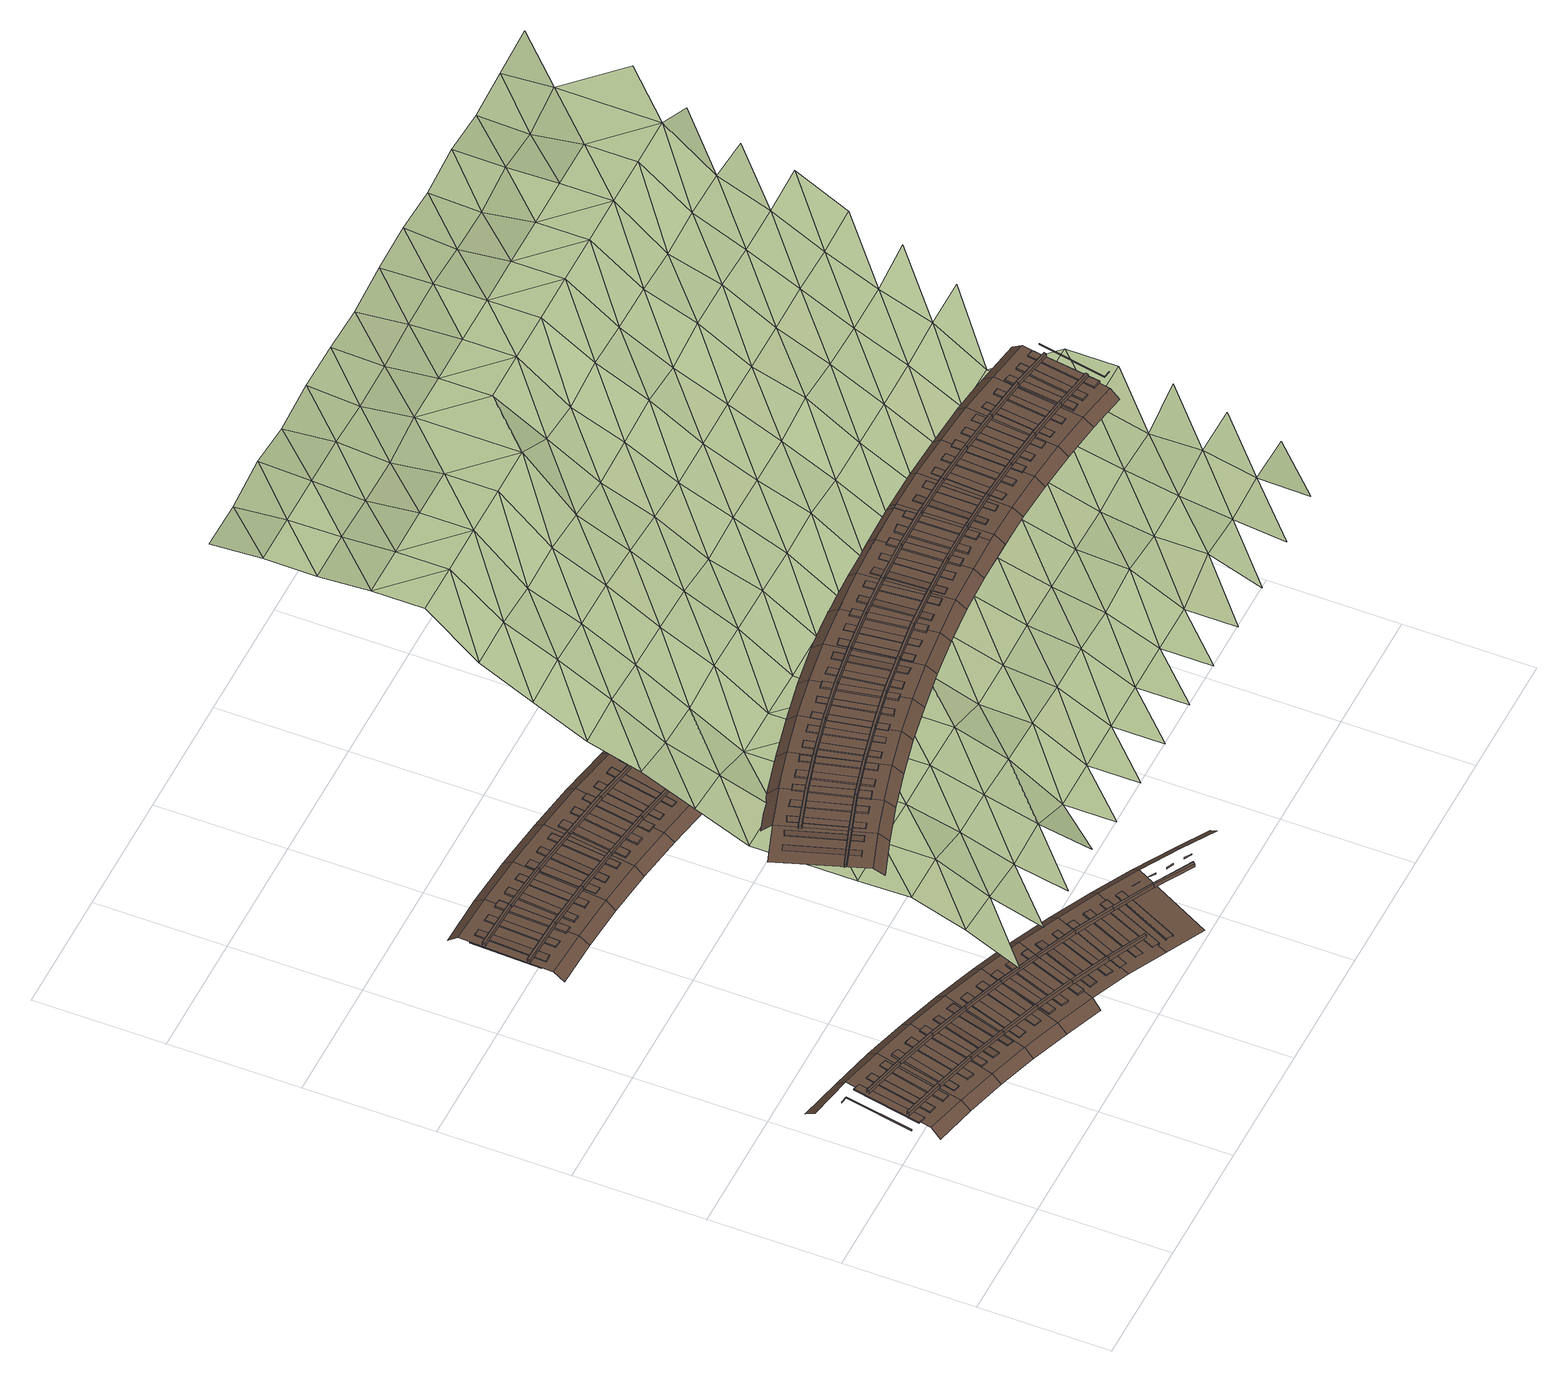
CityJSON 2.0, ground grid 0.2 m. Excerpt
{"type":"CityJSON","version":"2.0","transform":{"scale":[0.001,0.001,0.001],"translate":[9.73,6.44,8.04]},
"CityObjects":{
"terrain1":{"type":"TINRelief","geometry":[{"type":"CompositeSurface","lod":"3","boundaries":[[[0,1,2]],[[3,4,1]],[[3,1,0]],[[5,6,4]],[[3,5,4]],[[7,8,6]],[[9,0,10]],[[7,6,5]],[[8,11,12]],[[13,3,0]],[[11,8,7]],[[14,15,12]],[[13,0,9]],[[16,5,3]],[[11,14,12]],[[17,18,15]],[[16,3,13]],[[19,7,5]],[[20,9,21]],[[17,15,14]],[[22,23,18]],[[16,19,5]],[[24,11,7]],[[25,13,9]],[[22,18,17]],[[26,27,23]],[[24,7,19]],[[28,14,11]],[[20,25,9]],[[29,16,13]],[[22,26,23]],[[30,31,27]],[[28,11,24]],[[32,17,14]],[[29,13,25]],[[19,16,33]],[[30,27,26]],[[34,20,35]],[[36,37,31]],[[28,32,14]],[[38,22,17]],[[33,16,29]],[[39,24,19]],[[40,37,36]],[[30,36,31]],[[41,25,20]],[[38,17,32]],[[42,26,22]],[[39,28,24]],[[33,39,19]],[[34,41,20]],[[43,29,25]],[[44,45,40]],[[42,22,38]],[[40,36,46]],[[47,30,26]],[[48,32,28]],[[41,43,25]],[[28,39,49]],[[44,40,46]],[[50,33,29]],[[51,52,45]],[[42,47,26]],[[53,36,30]],[[54,34,55]],[[48,28,49]],[[56,38,32]],[[50,29,43]],[[44,51,45]],[[57,39,33]],[[46,36,53]],[[58,59,52]],[[53,30,47]],[[60,41,34]],[[48,56,32]],[[57,49,39]],[[61,42,38]],[[57,33,50]],[[58,52,51]],[[54,60,34]],[[62,44,46]],[[63,43,41]],[[46,53,64]],[[61,38,56]],[[65,47,42]],[[66,48,49]],[[49,57,67]],[[62,46,64]],[[63,41,60]],[[68,51,44]],[[69,50,43]],[[61,65,42]],[[70,54,71]],[[72,53,47]],[[66,49,67]],[[73,56,48]],[[50,69,57]],[[63,69,43]],[[68,44,62]],[[74,58,51]],[[72,47,65]],[[75,60,54]],[[64,53,76]],[[73,48,66]],[[77,61,56]],[[68,74,51]],[[67,57,78]],[[70,75,54]],[[76,53,72]],[[79,63,60]],[[80,62,64]],[[73,77,56]],[[78,57,69]],[[81,65,61]],[[82,66,67]],[[79,60,75]],[[76,80,64]],[[83,69,63]],[[84,68,62]],[[81,61,77]],[[78,69,85]],[[86,72,65]],[[87,70,88]],[[78,82,67]],[[89,73,66]],[[83,63,79]],[[84,62,80]],[[90,85,69]],[[76,72,86]],[[91,74,68]],[[86,65,81]],[[92,75,70]],[[89,66,82]],[[93,77,73]],[[83,90,69]],[[91,68,84]],[[94,78,85]],[[92,70,87]],[[95,80,76]],[[96,79,75]],[[93,73,89]],[[97,81,77]],[[94,85,90]],[[76,86,95]],[[98,82,78]],[[92,96,75]],[[99,84,80]],[[100,83,79]],[[93,97,77]],[[101,87,102]],[[86,81,103]],[[98,78,94]],[[104,89,82]],[[95,99,80]],[[100,79,96]],[[105,91,84]],[[106,90,83]],[[103,81,97]],[[107,92,87]],[[98,104,82]],[[108,93,89]],[[95,86,109]],[[105,84,99]],[[106,83,100]],[[110,94,90]],[[107,87,101]],[[103,109,86]],[[111,96,92]],[[108,89,104]],[[112,97,93]],[[106,110,90]],[[113,98,94]],[[111,92,107]],[[114,100,96]],[[115,99,95]],[[112,93,108]],[[95,109,116]],[[117,103,97]],[[118,101,119]],[[113,94,110]],[[120,104,98]],[[111,114,96]],[[115,95,116]],[[121,106,100]],[[122,105,99]],[[112,117,97]],[[123,109,103]],[[124,107,101]],[[120,98,113]],[[125,108,104]],[[121,100,114]],[[115,122,99]],[[110,106,126]],[[116,109,123]],[[123,103,117]],[[124,101,118]],[[127,111,107]],[[120,125,104]],[[128,112,108]],[[126,106,121]],[[129,113,110]],[[127,107,124]],[[130,115,116]],[[111,131,114]],[[116,123,132]],[[128,108,125]],[[133,118,134]],[[135,117,112]],[[126,129,110]],[[136,120,113]],[[130,116,132]],[[131,111,127]],[[137,122,115]],[[138,121,114]],[[135,112,128]],[[139,124,118]],[[140,123,117]],[[136,113,129]],[[141,125,120]],[[121,138,126]],[[137,115,130]],[[138,114,131]],[[133,139,118]],[[135,140,117]],[[142,127,124]],[[132,123,143]],[[141,120,136]],[[144,128,125]],[[145,129,126]],[[142,124,139]],[[126,138,146]],[[143,123,140]],[[147,131,127]],[[148,130,132]],[[141,144,125]],[[149,135,128]],[[150,133,151]],[[145,126,146]],[[152,136,129]],[[147,127,142]],[[143,148,132]],[[153,138,131]],[[154,137,130]],[[144,149,128]],[[155,140,135]],[[156,139,133]],[[152,129,145]],[[157,141,136]],[[153,131,147]],[[154,130,148]],[[143,140,155]],[[146,138,158]],[[155,135,149]],[[156,133,150]],[[159,142,139]],[[157,136,152]],[[160,144,141]],[[158,138,153]],[[161,145,146]],[[156,159,139]],[[162,148,143]],[[163,147,142]],[[143,155,164]],[[160,141,157]],[[165,150,166]],[[167,149,144]],[[158,161,146]],[[168,152,145]],[[162,143,164]],[[163,142,159]],[[169,154,148]],[[170,153,147]],[[167,144,160]],[[171,156,150]],[[172,155,149]],[[168,145,161]],[[173,157,152]],[[169,148,162]],[[170,147,163]],[[174,158,153]],[[164,155,172]],[[171,150,165]],[[167,172,149]],[[175,159,156]],[[173,152,168]],[[176,160,157]],[[174,153,170]],[[177,161,158]],[[175,156,171]],[[178,163,159]],[[179,162,164]],[[176,157,173]],[[164,172,180]],[[181,167,160]],[[182,165,183]],[[177,158,174]],[[184,168,161]],[[175,178,159]],[[179,164,180]],[[185,170,163]],[[186,169,162]],[[181,160,176]],[[187,172,167]],[[188,171,165]],[[177,184,161]],[[185,174,170]],[[189,173,168]],[[185,163,178]],[[186,162,179]],[[180,172,187]],[[187,167,181]],[[190,175,171]],[[189,168,184]],[[191,176,173]],[[192,177,174]],[[174,185,193]],[[194,179,180]],[[195,178,175]],[[180,187,196]],[[191,173,189]],[[197,181,176]],[[192,174,193]],[[198,184,177]],[[194,180,196]],[[199,186,179]],[[200,185,178]],[[197,176,191]],[[201,187,181]],[[198,177,192]],[[202,189,184]],[[185,200,193]],[[195,200,178]],[[199,179,194]],[[201,181,197]],[[196,187,203]],[[198,202,184]],[[204,191,189]],[[205,192,193]],[[203,187,201]],[[206,194,196]],[[204,189,202]],[[207,197,191]],[[208,198,192]],[[203,206,196]],[[209,199,194]],[[207,191,204]],[[210,201,197]],[[211,202,198]],[[209,194,206]],[[203,201,210]],[[210,197,207]],[[212,204,202]],[[213,206,203]],[[211,212,202]],[[214,207,204]],[[203,210,213]],[[215,209,206]],[[216,210,207]],[[213,215,206]],[[213,210,217]],[[218,215,213]]]}]},
"railway1":{"type":"Railway","attributes":{"function":"1855"},"geometry":[{"type":"MultiSurface","lod":"3","boundaries":[[[219,220,221,222]],[[223,224,225,226]],[[227,228,229,230]],[[231,219,222,232]],[[233,234,235,236]],[[224,237,238,225]],[[221,239,232,222]],[[220,240,239,221]],[[241,242,243,244]],[[245,246,247,248]],[[249,245,248,250]],[[251,249,250,252]],[[253,233,236,254]],[[255,256,257,258]],[[235,259,254,236]],[[240,231,232,239]],[[234,260,259,235]],[[243,227,230,261]],[[262,263,264,265]],[[266,255,258,267]],[[268,269,270,271]],[[272,268,271,273]],[[230,229,274,275]],[[276,272,273,277]],[[257,278,267,258]],[[260,253,254,259]],[[256,279,278,257]],[[280,262,265,281]],[[282,283,284,285]],[[244,243,261,286]],[[248,247,287,288]],[[250,248,288,289]],[[252,250,289,290]],[[264,291,281,265]],[[263,292,291,264]],[[279,266,267,278]],[[261,230,275,293]],[[294,282,285,295]],[[296,297,298,299]],[[284,300,295,285]],[[292,280,281,291]],[[283,301,300,284]],[[275,274,302,303]],[[271,270,304,305]],[[273,271,305,306]],[[277,273,306,307]],[[308,309,310,311]],[[312,296,299,313]],[[298,314,313,299]],[[301,294,295,300]],[[288,287,315,316]],[[289,288,316,317]],[[297,318,314,298]],[[290,289,317,319]],[[286,261,293,320]],[[321,322,323,324]],[[325,308,311,326]],[[310,327,326,311]],[[293,275,303,328]],[[309,329,327,310]],[[318,312,313,314]],[[303,302,330,331]],[[332,333,334,335]],[[336,321,324,337]],[[305,304,338,339]],[[306,305,339,340]],[[307,306,340,341]],[[323,342,337,324]],[[322,343,342,323]],[[329,325,326,327]],[[316,315,344,345]],[[346,347,348,349]],[[317,316,345,350]],[[319,317,350,351]],[[352,332,335,353]],[[334,354,353,335]],[[320,293,328,355]],[[333,356,354,334]],[[343,336,337,342]],[[328,303,331,357]],[[358,359,360,361]],[[362,346,349,363]],[[331,330,364,365]],[[348,366,363,349]],[[347,367,366,348]],[[339,338,368,369]],[[356,352,353,354]],[[340,339,369,370]],[[341,340,370,371]],[[372,373,374,375]],[[376,358,361,377]],[[345,344,378,379]],[[350,345,379,380]],[[351,350,380,381]],[[360,382,377,361]],[[359,383,382,360]],[[367,362,363,366]],[[384,385,386,387]],[[355,328,357,388]],[[389,372,375,390]],[[374,391,390,375]],[[357,331,365,392]],[[373,393,391,374]],[[394,395,396,397]],[[383,376,377,382]],[[369,368,398,399]],[[400,384,387,401]],[[370,369,399,402]],[[371,370,402,403]],[[386,404,401,387]],[[385,405,404,386]],[[379,378,406,407]],[[380,379,407,408]],[[409,410,411,412]],[[381,380,408,413]],[[393,389,390,391]],[[414,394,397,415]],[[396,416,415,397]],[[395,417,416,396]],[[388,357,392,418]],[[392,365,419,420]],[[405,400,401,404]],[[421,409,412,422]],[[411,423,422,412]],[[410,424,423,411]],[[399,398,425,426]],[[402,399,426,427]],[[403,402,427,428]],[[417,414,415,416]],[[407,406,429,430]],[[431,432,433,434]],[[408,407,430,435]],[[413,408,435,436]],[[437,438,434,433]],[[439,440,438,437]],[[424,421,422,423]],[[441,442,443,444]],[[418,392,420,445]],[[420,419,446,447]],[[448,449,444,443]],[[450,451,449,448]],[[440,431,434,438]],[[426,425,452,453]],[[454,455,456,457]],[[427,426,453,458]],[[428,427,458,459]],[[460,461,457,456]],[[462,463,461,460]],[[451,441,444,449]],[[464,465,466,467]],[[468,469,467,466]],[[470,471,469,468]],[[447,446,472,473]],[[445,420,447,474]],[[463,454,457,461]],[[453,452,475,476]],[[458,453,476,477]],[[459,458,477,478]],[[471,464,467,469]],[[479,480,481,482]],[[474,447,473,483]],[[476,475,484,485]],[[486,487,488,489]],[[477,476,485,490]],[[478,477,490,491]],[[492,493,494,495]],[[483,473,496,497]],[[498,499,500,501]],[[497,496,502,503]]]}]},
"railway2":{"type":"Railway","attributes":{"function":"1855"},"geometry":[{"type":"MultiSurface","lod":"3","boundaries":[[[504,505,506,507]],[[508,509,504,507]],[[509,510,505,504]],[[511,512,513,514]],[[512,515,516,513]],[[517,511,514,518]],[[515,517,518,516]],[[519,520,521,522]],[[520,523,524,521]],[[525,526,527,528]],[[529,525,528,530]],[[531,530,528,527]],[[526,532,531,527]],[[532,529,530,531]],[[533,534,535,536]],[[537,533,536,538]],[[539,538,536,535]],[[534,540,539,535]],[[540,537,538,539]],[[514,513,541,542]],[[543,544,545,546]],[[544,547,548,545]],[[549,543,546,550]],[[518,514,542,551]],[[513,516,552,541]],[[547,549,550,548]],[[516,518,551,552]],[[553,522,554,555]],[[522,521,556,554]],[[521,524,557,556]],[[558,559,560,561]],[[562,558,561,563]],[[564,563,561,560]],[[559,565,564,560]],[[565,562,563,564]],[[566,567,568,569]],[[570,566,569,571]],[[572,571,569,568]],[[567,573,572,568]],[[573,570,571,572]],[[574,575,576,577]],[[575,578,579,576]],[[542,541,580,581]],[[541,552,582,580]],[[551,542,581,583]],[[579,584,577,576]],[[552,551,583,582]],[[556,557,585,586]],[[550,546,587,588]],[[546,545,589,587]],[[590,574,577,584]],[[548,550,588,591]],[[545,548,591,589]],[[554,556,586,592]],[[578,590,584,579]],[[555,554,592,593]],[[594,595,596,597]],[[595,598,599,596]],[[599,600,597,596]],[[601,594,597,600]],[[598,601,600,599]],[[602,603,604,605]],[[603,606,607,604]],[[607,608,605,604]],[[609,602,605,608]],[[606,609,608,607]],[[586,585,610,611]],[[582,583,612,613]],[[580,582,613,614]],[[583,581,615,612]],[[581,580,614,615]],[[588,587,616,617]],[[591,588,617,618]],[[587,589,619,616]],[[589,591,618,619]],[[592,586,611,620]],[[593,592,620,621]],[[622,623,624,625]],[[623,626,627,624]],[[627,628,625,624]],[[629,622,625,628]],[[626,629,628,627]],[[630,631,632,633]],[[631,634,635,632]],[[635,636,633,632]],[[637,630,633,636]],[[634,637,636,635]],[[611,610,638,639]],[[615,614,640,641]],[[614,613,642,640]],[[612,615,641,643]],[[644,645,646,647]],[[613,612,643,642]],[[645,648,649,646]],[[649,650,647,646]],[[620,611,639,651]],[[617,616,652,653]],[[618,617,653,654]],[[616,619,655,652]],[[619,618,654,655]],[[656,644,647,650]],[[648,656,650,649]],[[621,620,651,657]],[[658,659,660,661]],[[659,662,663,660]],[[663,664,661,660]],[[665,658,661,664]],[[662,665,664,663]],[[666,667,668,669]],[[670,666,669,671]],[[668,672,671,669]],[[639,638,673,674]],[[641,640,675,676]],[[640,642,677,675]],[[643,641,676,678]],[[667,679,672,668]],[[642,643,678,677]],[[679,670,671,672]],[[651,639,674,680]],[[652,655,681,682]],[[655,654,683,681]],[[653,652,682,684]],[[654,653,684,683]],[[685,686,687,688]],[[689,685,688,690]],[[657,651,680,691]],[[687,692,690,688]],[[686,693,692,687]],[[693,689,690,692]],[[694,695,696,697]],[[698,694,697,699]],[[696,700,699,697]],[[695,701,700,696]],[[701,698,699,700]],[[674,673,702,703]],[[675,677,704,705]],[[677,678,706,704]],[[676,675,705,707]],[[678,676,707,706]],[[708,709,710,711]],[[712,708,711,713]],[[680,674,703,714]],[[684,682,715,716]],[[682,681,717,715]],[[683,684,716,718]],[[681,683,718,717]],[[710,719,713,711]],[[709,720,719,710]],[[720,712,713,719]],[[691,680,714,721]],[[722,723,724,725]],[[726,722,725,727]],[[724,728,727,725]],[[723,729,728,724]],[[729,726,727,728]],[[730,731,732,733]],[[703,702,734,735]],[[736,730,733,737]],[[707,705,738,739]],[[705,704,740,738]],[[706,707,739,741]],[[704,706,741,740]],[[732,742,737,733]],[[731,743,742,732]],[[714,703,735,744]],[[743,736,737,742]],[[716,715,745,746]],[[718,716,746,747]],[[715,717,748,745]],[[717,718,747,748]],[[749,750,751,752]],[[753,749,752,754]],[[721,714,744,755]],[[751,756,754,752]],[[750,757,756,751]],[[757,753,754,756]],[[758,759,760,761]],[[762,758,761,763]],[[760,764,763,761]],[[735,734,765,766]],[[759,767,764,760]],[[739,738,768,769]],[[738,740,770,768]],[[741,739,769,771]],[[740,741,771,770]],[[767,762,763,764]],[[772,773,774,775]],[[744,735,766,776]],[[777,772,775,778]],[[746,745,779,780]],[[747,746,780,781]],[[745,748,782,779]],[[748,747,781,782]],[[774,783,778,775]],[[773,784,783,774]],[[755,744,776,785]],[[784,777,778,783]],[[786,787,788,789]],[[790,786,789,791]],[[788,792,791,789]],[[787,793,792,788]],[[766,765,794,795]],[[796,797,798,799]],[[793,790,791,792]],[[769,768,800,801]],[[768,770,802,800]],[[771,769,801,803]],[[804,796,799,805]],[[770,771,803,802]],[[798,806,805,799]],[[797,807,806,798]],[[776,766,795,808]],[[780,779,809,810]],[[779,782,811,809]],[[781,780,810,812]],[[782,781,812,811]],[[813,814,815,816]],[[807,804,805,806]],[[817,813,816,818]],[[801,800,819,820]],[[785,776,808,821]],[[803,801,820,822]],[[802,803,822,823]],[[815,824,818,816]],[[825,826,827,828]],[[814,829,824,815]],[[826,825,830,831]],[[795,794,821,808]],[[832,833,834,835]],[[829,817,818,824]],[[810,809,836,837]],[[812,810,837,838]],[[811,812,838,839]],[[840,841,842,843]],[[844,840,843,845]],[[846,844,845,847]],[[848,832,835,849]],[[834,850,849,835]],[[833,851,850,834]],[[827,826,831,852]],[[853,854,855,856]],[[857,858,859,860]],[[861,857,860,862]],[[863,861,862,864]],[[851,848,849,850]],[[865,853,856,866]],[[855,867,866,856]],[[828,827,852,868]],[[854,869,867,855]],[[870,871,872,873]],[[869,865,866,867]],[[831,830,874,875]],[[876,870,873,877]],[[872,878,877,873]],[[871,879,878,872]],[[843,842,880,881]],[[882,883,884,885]],[[845,843,881,886]],[[847,845,886,887]],[[879,876,877,878]],[[852,831,875,888]],[[889,882,885,890]],[[884,891,890,885]],[[860,859,892,893]],[[862,860,893,894]],[[864,862,894,895]],[[883,896,891,884]],[[897,898,899,900]],[[896,889,890,891]],[[868,852,888,901]],[[902,897,900,903]],[[875,874,904,905]],[[899,906,903,900]],[[907,908,909,910]],[[898,911,906,899]],[[881,880,912,913]],[[886,881,913,914]],[[887,886,914,915]],[[911,902,903,906]],[[916,907,910,917]],[[909,918,917,910]],[[888,875,905,919]],[[908,920,918,909]],[[921,922,923,924]],[[893,892,925,926]],[[894,893,926,927]],[[895,894,927,928]],[[920,916,917,918]],[[929,921,924,930]],[[923,931,930,924]],[[932,933,934,935]],[[922,936,931,923]],[[901,888,919,937]],[[905,904,938,939]],[[940,932,935,941]],[[936,929,930,931]],[[934,942,941,935]],[[913,912,943,944]],[[914,913,944,945]],[[915,914,945,946]],[[933,947,942,934]],[[948,949,950,951]],[[919,905,939,952]],[[947,940,941,942]],[[953,948,951,954]],[[950,955,954,951]],[[926,925,956,957]],[[927,926,957,958]],[[928,927,958,959]],[[949,960,955,950]],[[961,962,963,964]],[[939,938,965,966]],[[937,919,952,967]],[[960,953,954,955]],[[968,961,964,969]],[[970,971,972,973]],[[963,974,969,964]],[[962,975,974,963]],[[944,943,976,977]],[[945,944,977,978]],[[946,945,978,979]],[[980,970,973,981]],[[975,968,969,974]],[[972,982,981,973]],[[952,939,966,983]],[[984,985,986,987]],[[971,988,982,972]],[[957,956,989,990]],[[958,957,990,991]],[[959,958,991,992]],[[993,984,987,994]],[[988,980,981,982]],[[995,996,997,998]],[[986,999,994,987]],[[985,1000,999,986]],[[967,952,983,1001]],[[1002,995,998,1003]],[[1000,993,994,999]]]}]},
"railway3":{"type":"Railway","attributes":{"function":"1855"},"geometry":[{"type":"MultiSurface","lod":"3","boundaries":[[[1004,1005,1006,1007]],[[1008,1009,1010,1011]],[[1012,1013,1014,1015]],[[1016,1008,1011,1017]],[[1010,1018,1017,1011]],[[1009,1019,1018,1010]],[[1020,1021,1022,1023]],[[1024,1020,1023,1025]],[[1026,1024,1025,1027]],[[1028,1029,1030,1031]],[[1019,1016,1017,1018]],[[1032,1012,1015,1033]],[[1034,1028,1031,1035]],[[1030,1036,1035,1031]],[[1037,1038,1039,1040]],[[1041,1037,1040,1042]],[[1043,1041,1042,1044]],[[1029,1045,1036,1030]],[[1046,1047,1048,1049]],[[1050,1032,1033,1051]],[[1045,1034,1035,1036]],[[1052,1046,1049,1053]],[[1048,1054,1053,1049]],[[1055,1056,1057,1058]],[[1047,1059,1054,1048]],[[1015,1014,1060,1061]],[[1059,1052,1053,1054]],[[1062,1055,1058,1063]],[[1023,1022,1064,1065]],[[1025,1023,1065,1066]],[[1027,1025,1066,1067]],[[1057,1068,1063,1058]],[[1056,1069,1068,1057]],[[1070,1071,1072,1073]],[[1033,1015,1061,1074]],[[1069,1062,1063,1068]],[[1075,1070,1073,1076]],[[1040,1039,1077,1078]],[[1042,1040,1078,1079]],[[1044,1042,1079,1080]],[[1072,1081,1076,1073]],[[1071,1082,1081,1072]],[[1083,1084,1085,1086]],[[1051,1033,1074,1087]],[[1082,1075,1076,1081]],[[1088,1083,1086,1089]],[[1061,1060,1090,1091]],[[1085,1092,1089,1086]],[[1093,1094,1095,1096]],[[1084,1097,1092,1085]],[[1065,1064,1098,1099]],[[1066,1065,1099,1100]],[[1067,1066,1100,1101]],[[1102,1093,1096,1103]],[[1097,1088,1089,1092]],[[1095,1104,1103,1096]],[[1074,1061,1091,1105]],[[1106,1107,1108,1109]],[[1094,1110,1104,1095]],[[1078,1077,1111,1112]],[[1079,1078,1112,1113]],[[1080,1079,1113,1114]],[[1110,1102,1103,1104]],[[1115,1106,1109,1116]],[[1108,1117,1116,1109]],[[1118,1119,1120,1121]],[[1107,1122,1117,1108]],[[1087,1074,1105,1123]],[[1091,1090,1124,1125]],[[1126,1118,1121,1127]],[[1122,1115,1116,1117]],[[1120,1128,1127,1121]],[[1129,1130,1131,1132]],[[1119,1133,1128,1120]],[[1099,1098,1134,1135]],[[1100,1099,1135,1136]],[[1101,1100,1136,1137]],[[1138,1129,1132,1139]],[[1105,1091,1125,1140]],[[1133,1126,1127,1128]],[[1131,1141,1139,1132]],[[1142,1143,1144,1145]],[[1130,1146,1141,1131]],[[1112,1111,1147,1148]],[[1113,1112,1148,1149]],[[1114,1113,1149,1150]],[[1151,1142,1145,1152]],[[1146,1138,1139,1141]],[[1153,1154,1155,1156]],[[1144,1157,1152,1145]],[[1125,1124,1158,1159]],[[1123,1105,1140,1160]],[[1143,1161,1157,1144]],[[1162,1153,1156,1163]],[[1135,1134,1164,1165]],[[1155,1166,1163,1156]],[[1161,1151,1152,1157]],[[1136,1135,1165,1167]],[[1168,1169,1170,1171]],[[1137,1136,1167,1172]],[[1154,1173,1166,1155]],[[1140,1125,1159,1174]],[[1175,1168,1171,1176]],[[1173,1162,1163,1166]],[[1170,1177,1176,1171]],[[1178,1179,1180,1181]],[[1148,1147,1182,1183]],[[1169,1184,1177,1170]],[[1149,1148,1183,1185]],[[1150,1149,1185,1186]],[[1159,1158,1187,1188]],[[1189,1178,1181,1190]],[[1191,1192,1193,1194]],[[1184,1175,1176,1177]],[[1180,1195,1190,1181]],[[1160,1140,1174,1196]],[[1179,1197,1195,1180]],[[1165,1164,1198,1199]],[[1167,1165,1199,1200]],[[1172,1167,1200,1201]],[[1202,1191,1194,1203]],[[1204,1205,1206,1207]],[[1193,1208,1203,1194]],[[1197,1189,1190,1195]],[[1192,1209,1208,1193]],[[1174,1159,1188,1210]],[[1211,1212,1213,1214]],[[1215,1204,1207,1216]],[[1183,1182,1217,1218]],[[1185,1183,1218,1219]],[[1206,1220,1216,1207]],[[1186,1185,1219,1221]],[[1209,1202,1203,1208]],[[1205,1222,1220,1206]],[[1188,1187,1223,1224]],[[1225,1211,1214,1226]],[[1227,1228,1229,1230]],[[1213,1231,1226,1214]],[[1196,1174,1210,1232]],[[1222,1215,1216,1220]],[[1212,1233,1231,1213]],[[1199,1198,1234,1235]],[[1200,1199,1235,1236]],[[1201,1200,1236,1237]],[[1238,1227,1230,1239]],[[1240,1241,1242,1243]],[[1229,1244,1239,1230]],[[1210,1188,1224,1245]],[[1233,1225,1226,1231]],[[1228,1246,1244,1229]],[[1247,1248,1249,1250]],[[1218,1217,1251,1252]],[[1219,1218,1252,1253]],[[1254,1240,1243,1255]],[[1221,1219,1253,1256]],[[1224,1223,1257,1258]],[[1242,1259,1255,1243]],[[1246,1238,1239,1244]],[[1241,1260,1259,1242]],[[1261,1262,1263,1264]],[[1265,1247,1250,1266]],[[1232,1210,1245,1267]],[[1235,1234,1268,1269]],[[1249,1270,1266,1250]],[[1236,1235,1269,1271]],[[1237,1236,1271,1272]],[[1248,1273,1270,1249]],[[1260,1254,1255,1259]],[[1274,1275,1276,1277]],[[1278,1261,1264,1279]],[[1245,1224,1258,1280]],[[1263,1281,1279,1264]],[[1262,1282,1281,1263]],[[1273,1265,1266,1270]],[[1258,1257,1283,1284]],[[1252,1251,1285,1286]],[[1287,1288,1289,1290]],[[1253,1252,1286,1291]],[[1256,1253,1291,1292]],[[1293,1274,1277,1294]],[[1276,1295,1294,1277]],[[1275,1296,1295,1276]],[[1282,1278,1279,1281]],[[1269,1268,1297,1298]],[[1299,1300,1301,1302]],[[1271,1269,1298,1303]],[[1272,1271,1303,1304]],[[1305,1287,1290,1306]],[[1267,1245,1280,1307]],[[1289,1308,1306,1290]],[[1288,1309,1308,1289]],[[1296,1293,1294,1295]],[[1280,1258,1284,1310]],[[1311,1312,1313,1314]],[[1315,1299,1302,1316]],[[1301,1317,1316,1302]],[[1284,1283,1318,1319]],[[1300,1320,1317,1301]],[[1286,1285,1321,1322]],[[1309,1305,1306,1308]],[[1291,1286,1322,1323]],[[1292,1291,1323,1324]],[[1325,1326,1327,1328]],[[1329,1311,1314,1330]],[[1313,1331,1330,1314]],[[1298,1297,1332,1333]],[[1312,1334,1331,1313]],[[1303,1298,1333,1335]],[[1304,1303,1335,1336]],[[1320,1315,1316,1317]],[[1337,1338,1339,1340]],[[1307,1280,1310,1341]],[[1342,1325,1328,1343]],[[1327,1344,1343,1328]],[[1326,1345,1344,1327]],[[1310,1284,1319,1346]],[[1347,1348,1349,1350]],[[1334,1329,1330,1331]],[[1319,1318,1351,1352]],[[1353,1337,1340,1354]],[[1339,1355,1354,1340]],[[1322,1321,1356,1357]],[[1323,1322,1357,1358]],[[1338,1359,1355,1339]],[[1324,1323,1358,1360]],[[1361,1362,1363,1364]],[[1345,1342,1343,1344]],[[1365,1347,1350,1366]],[[1333,1332,1367,1368]],[[1349,1369,1366,1350]],[[1335,1333,1368,1370]],[[1336,1335,1370,1371]],[[1348,1372,1369,1349]],[[1373,1374,1375,1376]],[[1341,1310,1346,1377]],[[1359,1353,1354,1355]],[[1378,1361,1364,1379]],[[1363,1380,1379,1364]],[[1346,1319,1352,1381]],[[1362,1382,1380,1363]],[[1352,1351,1383,1384]],[[1385,1386,1387,1388]],[[1372,1365,1366,1369]],[[1389,1373,1376,1390]],[[1357,1356,1391,1392]],[[1358,1357,1392,1393]],[[1375,1394,1390,1376]],[[1360,1358,1393,1395]],[[1374,1396,1394,1375]],[[1397,1398,1399,1400]],[[1368,1367,1401,1402]],[[1382,1378,1379,1380]],[[1370,1368,1402,1403]],[[1371,1370,1403,1404]],[[1405,1385,1388,1406]],[[1387,1407,1406,1388]],[[1386,1408,1407,1387]],[[1409,1410,1411,1412]],[[1377,1346,1381,1413]],[[1396,1389,1390,1394]],[[1381,1352,1384,1414]],[[1384,1383,1415,1416]],[[1417,1397,1400,1418]],[[1399,1419,1418,1400]],[[1420,1421,1422,1423]],[[1398,1424,1419,1399]],[[1408,1405,1406,1407]],[[1392,1391,1425,1426]],[[1393,1392,1426,1427]],[[1428,1409,1412,1429]],[[1395,1393,1427,1430]],[[1411,1431,1429,1412]],[[1432,1433,1434,1435]],[[1402,1401,1436,1437]],[[1410,1438,1431,1411]],[[1403,1402,1437,1439]],[[1404,1403,1439,1440]],[[1424,1417,1418,1419]],[[1441,1420,1423,1442]],[[1422,1443,1442,1423]],[[1421,1444,1443,1422]],[[1445,1446,1447,1448]],[[1413,1381,1414,1449]],[[1416,1415,1450,1451]],[[1414,1384,1416,1452]],[[1453,1432,1435,1454]],[[1438,1428,1429,1431]],[[1434,1455,1454,1435]],[[1456,1457,1458,1459]],[[1433,1460,1455,1434]],[[1426,1425,1461,1462]],[[1427,1426,1462,1463]],[[1430,1427,1463,1464]],[[1444,1441,1442,1443]],[[1437,1436,1465,1466]],[[1467,1445,1448,1468]],[[1439,1437,1466,1469]],[[1440,1439,1469,1470]],[[1471,1472,1473,1474]],[[1447,1475,1468,1448]],[[1446,1476,1475,1447]],[[1477,1456,1459,1478]],[[1460,1453,1454,1455]],[[1458,1479,1478,1459]],[[1452,1416,1451,1480]],[[1457,1481,1479,1458]],[[1449,1414,1452,1482]],[[1476,1467,1468,1475]]]}]}
},
"vertices":[
[110,120,463],[30,120,475],[30,40,434],[110,200,502],[30,200,504],[110,280,502],[30,280,502],[110,360,501],[30,360,502],[190,120,450],[110,40,438],[110,440,501],[30,440,502],[190,200,479],[110,520,529],[30,520,540],[190,280,499],[110,600,558],[30,600,578],[190,360,499],[270,120,453],[190,40,433],[110,680,608],[30,680,603],[190,440,499],[270,200,476],[110,760,652],[30,760,645],[190,520,499],[270,280,499],[110,840,691],[30,840,688],[190,600,550],[270,360,498],[350,120,415],[270,40,438],[110,920,760],[30,920,760],[190,680,600],[270,440,498],[30,1000,760],[350,200,469],[190,760,646],[350,280,497],[110,1080,755],[30,1080,754],[110,1000,760],[190,840,681],[270,600,556],[270,520,498],[350,360,497],[110,1160,754],[30,1160,755],[190,920,760],[430,120,415],[350,40,415],[270,680,597],[350,440,495],[110,1240,745],[30,1240,749],[430,200,463],[270,760,645],[190,1080,749],[430,280,466],[190,1000,760],[270,840,684],[350,600,552],[350,520,495],[190,1160,754],[430,360,495],[510,120,415],[430,40,415],[270,920,760],[350,680,591],[190,1240,758],[510,200,457],[270,1000,760],[350,760,636],[430,520,495],[510,280,466],[270,1080,747],[350,840,672],[430,600,550],[510,360,492],[270,1160,754],[430,440,495],[350,920,760],[590,120,415],[510,40,415],[430,680,578],[510,440,492],[270,1240,745],[590,200,456],[430,760,626],[510,520,492],[350,1080,760],[590,280,467],[430,840,659],[510,600,547],[350,1160,747],[590,360,492],[670,120,415],[590,40,415],[430,920,710],[510,680,582],[350,1240,754],[590,440,492],[670,200,450],[510,760,617],[430,1000,760],[590,520,492],[670,280,466],[510,840,661],[590,600,549],[670,360,489],[430,1160,749],[430,1080,760],[510,920,696],[750,120,415],[670,40,415],[590,680,579],[670,440,489],[430,1240,752],[510,1000,760],[750,200,459],[590,760,617],[670,520,489],[750,280,463],[590,840,667],[670,600,537],[510,1160,755],[750,360,488],[510,1080,760],[830,120,447],[750,40,415],[590,920,706],[670,680,579],[510,1240,745],[750,440,489],[830,200,447],[590,1000,760],[670,760,617],[830,280,460],[590,1080,760],[670,840,654],[750,600,534],[750,520,489],[830,360,486],[590,1160,758],[670,920,699],[910,120,438],[830,40,415],[750,680,588],[830,440,486],[590,1240,755],[670,1000,760],[910,200,450],[750,760,614],[830,520,486],[910,280,466],[750,840,665],[830,600,533],[670,1160,749],[910,360,485],[670,1080,760],[990,120,443],[910,40,428],[750,920,697],[830,680,577],[670,1240,757],[910,440,486],[990,200,462],[750,1000,760],[830,760,614],[910,520,486],[990,280,460],[830,840,664],[910,600,533],[990,360,483],[750,1160,745],[750,1080,760],[830,920,690],[1070,120,438],[990,40,441],[910,680,571],[990,440,483],[750,1240,749],[830,1000,760],[1070,200,460],[910,760,614],[1070,280,482],[910,840,656],[990,600,540],[990,520,483],[830,1160,757],[1070,360,482],[830,1080,760],[910,920,694],[990,680,571],[830,1240,758],[1070,440,482],[910,1000,760],[990,760,610],[910,1080,760],[990,840,656],[1070,600,539],[910,1160,745],[990,920,690],[1070,680,582],[910,1240,748],[990,1000,760],[1070,760,613],[1070,840,659],[990,1160,760],[1070,920,678],[990,1240,754],[1070,1000,713],[1070,1080,760],[1070,1240,760],
[59,202,34],[71,199,34],[71,199,36],[59,202,36],[42,205,34],[62,311,34],[62,311,36],[42,205,37],[59,184,34],[55,168,21],[120,153,21],[123,168,33],[80,308,34],[80,308,36],[83,196,34],[94,194,34],[94,194,36],[83,196,36],[51,313,34],[51,313,36],[91,305,36],[91,305,34],[22,354,23],[19,338,34],[89,324,34],[91,340,21],[65,219,42],[65,219,36],[131,204,34],[131,204,40],[67,223,42],[132,208,40],[67,223,36],[132,208,34],[107,302,33],[107,302,34],[110,190,33],[123,187,33],[123,187,34],[112,190,34],[119,299,34],[119,299,33],[158,308,31],[135,184,33],[145,181,33],[145,181,34],[135,184,34],[136,295,33],[136,295,34],[80,285,42],[80,285,36],[148,270,34],[148,270,40],[81,289,42],[148,274,40],[183,136,20],[187,151,31],[81,289,36],[148,274,34],[148,292,34],[147,292,33],[161,289,31],[163,289,34],[163,177,31],[174,173,31],[174,173,34],[163,177,34],[161,324,20],[196,186,34],[196,186,40],[197,190,40],[197,190,34],[174,285,34],[174,285,31],[227,290,31],[190,281,31],[190,281,34],[192,169,31],[203,166,31],[203,166,33],[192,169,34],[203,278,33],[203,278,31],[246,117,18],[251,132,30],[215,252,33],[215,252,39],[216,256,39],[216,256,33],[214,162,31],[225,158,31],[225,158,33],[214,162,33],[219,273,31],[219,273,33],[231,270,33],[260,167,31],[260,167,37],[261,171,37],[231,270,31],[261,171,31],[232,305,18],[243,153,31],[254,150,30],[254,150,31],[243,153,33],[246,265,31],[246,265,33],[257,262,31],[295,269,30],[257,262,30],[307,95,17],[312,110,29],[264,146,30],[277,142,30],[277,142,31],[264,146,31],[273,257,30],[273,257,31],[280,232,31],[280,232,37],[282,235,37],[282,235,31],[286,253,31],[286,253,30],[323,145,31],[323,145,37],[293,136,30],[305,132,29],[305,132,31],[293,136,31],[324,149,37],[324,149,31],[299,248,29],[299,248,31],[312,244,31],[299,284,17],[312,244,29],[363,246,27],[321,127,29],[333,123,29],[333,123,31],[321,127,31],[328,238,29],[328,238,31],[369,72,15],[375,87,27],[340,234,31],[340,234,29],[346,209,30],[346,209,36],[347,213,36],[347,213,30],[343,118,29],[354,114,27],[355,114,30],[343,118,31],[356,229,27],[356,229,30],[385,121,30],[385,121,36],[387,125,36],[387,125,30],[368,225,30],[368,225,27],[371,107,27],[382,103,27],[382,103,30],[371,107,30],[368,261,15],[382,219,27],[382,219,30],[392,215,30],[429,220,27],[392,215,27],[392,98,27],[404,94,27],[404,94,29],[392,98,29],[411,184,29],[411,184,34],[410,208,27],[410,208,29],[411,188,34],[411,188,29],[421,204,29],[421,204,27],[447,95,27],[447,95,34],[449,99,34],[420,87,27],[431,82,27],[431,82,29],[420,87,29],[448,99,27],[434,198,27],[434,198,29],[446,193,27],[446,193,26],[434,235,15],[436,61,27],[495,192,24],[462,186,26],[462,186,27],[472,182,27],[472,182,26],[474,157,27],[475,157,34],[475,161,34],[475,161,27],[507,67,27],[507,67,33],[488,175,24],[442,77,26],[442,77,27],[488,175,27],[509,70,33],[509,70,27],[453,72,27],[498,170,27],[453,72,26],[498,170,24],[514,163,24],[469,65,26],[469,65,27],[514,163,27],[501,207,13],[496,32,24],[559,161,24],[480,60,27],[525,158,27],[480,60,26],[525,158,24],[536,128,26],[536,128,31],[541,150,24],[496,52,24],[496,52,27],[541,150,26],[539,132,31],[539,132,26],[506,47,27],[552,145,26],[506,47,24],[552,145,24],[565,138,24],[517,42,24],[517,42,27],[565,138,26],[527,36,27],[575,133,26],[527,36,24],[575,133,24],[555,2,24],[623,129,23],[567,176,11],[599,97,24],[599,97,31],[600,100,31],[600,100,24],[603,119,23],[591,125,23],[591,125,24],[603,119,24],[629,143,11],[658,63,24],[658,63,30],[626,106,21],[616,112,23],[616,112,24],[626,106,24],[661,66,30],[661,66,24],[652,92,21],[642,97,21],[642,97,24],[652,92,24],[684,95,21],[693,108,8],[679,77,21],[668,83,21],[668,83,24],[679,77,23],[735,64,20],[743,78,8],
[73,292,515],[38,394,517],[27,390,517],[62,288,517],[62,288,515],[73,292,514],[38,394,515],[35,298,523],[35,298,517],[97,319,515],[97,319,521],[33,301,517],[97,323,515],[33,301,523],[97,323,521],[1,400,515],[49,265,515],[112,286,514],[68,423,514],[55,250,502],[116,271,502],[55,400,515],[90,297,514],[90,297,515],[55,400,517],[65,404,514],[65,404,515],[100,301,515],[100,301,514],[81,408,514],[113,305,514],[113,305,515],[81,408,515],[91,412,514],[91,412,515],[123,308,515],[123,308,513],[161,339,515],[161,339,520],[77,384,515],[75,388,515],[142,408,515],[142,404,515],[75,388,521],[142,408,521],[77,384,521],[144,404,521],[161,343,520],[161,343,515],[62,438,502],[135,444,513],[129,459,501],[174,305,511],[179,290,499],[109,417,514],[141,314,513],[141,314,515],[109,417,515],[121,420,513],[121,420,515],[152,317,515],[152,317,513],[138,426,513],[168,322,511],[168,322,514],[138,426,515],[148,429,513],[148,429,515],[181,326,514],[181,326,511],[164,433,511],[192,328,511],[192,328,514],[164,433,514],[203,331,511],[203,331,514],[227,356,513],[227,356,518],[225,360,513],[225,360,518],[176,436,514],[241,306,499],[238,322,511],[209,422,514],[209,422,518],[209,426,514],[176,436,511],[209,426,518],[203,462,511],[199,477,499],[193,440,511],[221,336,511],[221,336,513],[193,440,514],[232,339,511],[232,339,513],[203,443,514],[203,443,511],[219,447,511],[244,342,511],[244,342,513],[219,447,513],[254,344,511],[254,344,513],[231,450,513],[231,450,511],[305,321,498],[302,337,510],[291,375,518],[291,375,511],[292,371,511],[292,371,518],[277,438,511],[277,438,518],[277,442,518],[277,442,511],[272,478,510],[269,493,498],[248,454,511],[272,348,510],[273,348,511],[248,454,513],[283,351,510],[283,351,511],[260,456,513],[260,456,511],[275,460,510],[296,354,510],[296,354,511],[275,460,511],[307,356,510],[307,356,511],[286,462,511],[286,462,510],[369,333,495],[366,349,508],[357,384,511],[357,384,517],[357,388,511],[357,388,517],[304,465,510],[325,359,508],[325,359,511],[304,465,511],[336,362,508],[336,362,511],[315,468,511],[341,491,508],[346,451,511],[346,451,517],[344,455,517],[344,455,511],[315,468,508],[338,507,497],[333,471,508],[354,365,508],[354,365,511],[333,471,511],[365,367,508],[366,367,510],[344,473,511],[344,473,508],[376,369,508],[389,371,508],[389,371,510],[376,369,510],[360,476,508],[360,476,510],[372,477,510],[433,343,495],[431,359,507],[423,394,508],[424,394,515],[423,398,508],[423,398,515],[372,477,508],[411,502,507],[413,466,508],[414,462,508],[414,466,515],[414,462,515],[405,374,508],[418,375,507],[418,375,508],[405,374,510],[389,480,508],[389,480,510],[408,518,495],[401,482,510],[401,482,508],[430,377,507],[442,379,507],[442,379,508],[430,377,508],[417,484,507],[417,484,508],[429,486,508],[429,486,507],[497,351,494],[496,367,505],[488,407,508],[490,403,508],[488,407,514],[490,403,514],[459,381,507],[471,382,505],[471,382,508],[459,381,508],[446,488,507],[446,488,508],[481,510,505],[482,470,508],[482,470,514],[482,474,508],[482,474,514],[458,489,508],[458,489,507],[479,526,494],[488,384,505],[500,386,505],[500,386,508],[488,384,508],[475,492,505],[475,492,508],[487,493,508],[487,493,505],[512,387,505],[523,388,505],[523,388,507],[512,387,507],[562,357,492],[561,373,505],[503,494,505],[503,494,508],[556,408,507],[556,408,513],[556,412,507],[556,412,513],[514,495,507],[514,495,505],[552,516,505],[552,476,507],[552,476,513],[551,480,513],[551,480,507],[542,389,505],[554,390,505],[554,390,507],[542,389,507],[532,497,505],[532,497,507],[549,532,492],[543,498,507],[543,498,505],[565,391,504],[577,392,504],[577,392,505],[565,391,505],[559,499,505],[559,499,507],[572,499,505],[626,360,491],[626,376,502],[572,499,504],[623,412,505],[623,412,511],[623,416,505],[623,416,511],[594,392,504],[607,393,504],[607,393,505],[594,392,505],[622,520,502],[589,500,504],[589,500,505],[621,480,505],[621,480,511],[621,484,511],[621,484,505],[600,501,505],[600,501,504],[621,536,491],[623,394,502],[636,395,502],[636,395,505],[623,394,505],[619,502,502],[619,502,505],[631,502,505],[631,502,502],[697,361,489],[697,377,502],[648,394,502],[660,395,502],[660,395,505],[648,394,505],[690,413,504],[690,413,510],[690,417,504],[690,417,510],[645,502,502],[645,502,505],[658,503,505],[658,503,502],[695,521,502],[690,481,504],[690,481,510],[690,485,504],[690,485,510],[677,395,502],[690,395,502],[690,395,504],[677,395,504],[676,503,502],[676,503,504],[695,413,504],[695,413,510],[695,537,489],[695,417,510],[693,417,504],[687,503,504],[684,361,489],[684,377,502],[687,521,502],[687,537,489],[687,503,502],[754,360,489],[754,376,501],[708,395,502],[719,395,501],[719,395,502],[708,395,504],[695,481,504],[695,481,510],[695,485,510],[695,485,504],[679,413,510],[679,413,504],[757,412,502],[757,412,508],[679,417,510],[757,416,508],[679,417,504],[757,416,502],[709,503,502],[709,503,504],[722,503,502],[722,503,501],[760,520,501],[737,394,501],[748,394,501],[748,394,502],[737,394,502],[681,481,510],[680,481,504],[759,480,502],[759,480,508],[681,485,510],[759,484,508],[681,485,504],[759,484,502],[738,502,501],[738,502,502],[751,502,502],[761,536,489],[751,502,501],[761,394,501],[773,393,499],[773,393,502],[761,394,502],[820,357,486],[821,373,499],[767,502,501],[767,502,502],[779,501,502],[779,501,499],[823,408,501],[824,408,507],[791,392,499],[802,391,499],[802,391,502],[791,392,502],[824,412,507],[824,412,501],[831,516,499],[796,500,499],[796,500,502],[808,499,502],[828,476,501],[828,476,507],[828,480,507],[828,480,501],[808,499,499],[820,391,499],[831,390,499],[831,390,501],[820,391,501],[831,532,486],[825,498,499],[825,498,501],[884,351,486],[886,367,498],[838,498,501],[844,389,499],[856,388,499],[856,388,501],[844,389,501],[838,498,499],[889,403,499],[889,403,505],[891,407,505],[889,407,499],[853,496,499],[853,496,501],[865,495,501],[901,510,498],[865,495,499],[873,386,498],[885,385,498],[885,385,499],[873,386,499],[897,470,499],[897,470,505],[898,474,505],[898,474,499],[882,494,498],[882,494,499],[895,493,499],[897,384,498],[908,382,498],[908,382,499],[897,384,499],[895,493,498],[902,526,486],[949,343,485],[950,359,497],[910,491,498],[910,491,499],[921,489,499],[956,394,499],[956,394,505],[956,398,505],[956,398,499],[921,489,497],[926,380,497],[937,379,497],[937,379,499],[926,380,499],[971,501,495],[940,487,497],[940,487,499],[950,486,499],[966,462,499],[966,462,505],[966,466,505],[966,466,499],[950,486,497],[956,376,497],[968,375,497],[968,375,499],[956,376,499],[1013,333,483],[1016,349,495],[972,517,483],[969,484,497],[969,484,499],[979,373,495],[991,371,495],[991,371,498],[979,373,498],[981,482,498],[981,482,495],[1022,384,497],[1022,384,502],[1023,388,502],[1023,388,497],[996,479,495],[996,479,498],[1007,477,498],[1041,490,495],[1007,368,495],[1020,366,495],[1020,366,498],[1007,368,498],[1007,477,495],[1033,451,497],[1033,451,502],[1035,455,502],[1035,455,497],[1025,475,495],[1025,475,497],[1032,364,495],[1043,362,495],[1043,362,497],[1032,364,497],[1036,473,497],[1036,473,495],[1043,506,483],[1052,470,495],[1052,470,497],
[46,755,113],[49,863,113],[49,863,114],[46,755,114],[59,754,113],[71,754,114],[71,754,116],[59,754,114],[46,737,113],[46,721,101],[120,717,103],[121,733,114],[64,862,114],[64,862,116],[75,861,116],[75,861,114],[48,773,120],[48,773,114],[123,769,117],[123,769,123],[48,777,120],[123,773,123],[49,777,114],[123,773,117],[88,753,114],[100,752,114],[100,752,116],[88,753,116],[52,881,113],[131,877,114],[94,861,114],[94,861,116],[106,860,116],[51,841,120],[51,841,114],[129,837,117],[128,837,123],[51,845,120],[129,841,123],[51,845,114],[129,841,117],[106,860,114],[118,751,114],[129,750,114],[129,750,117],[118,751,117],[52,897,101],[132,893,103],[123,859,114],[123,859,117],[135,858,117],[141,749,114],[152,748,114],[152,748,117],[141,749,117],[135,858,114],[193,711,104],[195,726,116],[151,857,114],[151,857,117],[199,762,117],[199,762,124],[199,766,124],[200,766,117],[163,856,117],[163,856,114],[171,747,114],[183,746,116],[183,746,117],[171,747,117],[209,870,116],[180,854,116],[180,854,117],[206,830,117],[206,830,124],[206,834,124],[206,834,117],[192,853,117],[192,853,116],[200,744,116],[212,743,116],[212,743,117],[200,744,117],[212,886,104],[209,852,116],[209,852,117],[267,702,104],[269,717,117],[222,851,117],[224,741,116],[235,740,117],[235,740,119],[224,741,117],[222,851,116],[273,753,119],[273,753,124],[273,757,124],[275,757,119],[237,848,117],[237,848,119],[248,847,119],[289,860,117],[253,737,117],[264,736,117],[264,736,119],[253,737,119],[248,847,117],[283,820,119],[283,820,124],[283,824,124],[283,824,119],[266,845,117],[266,845,119],[277,843,119],[277,734,117],[289,733,117],[289,733,120],[277,734,119],[277,843,117],[292,876,106],[340,690,106],[341,706,117],[293,841,117],[293,841,120],[306,839,120],[306,730,117],[318,728,117],[318,728,120],[306,730,120],[306,839,117],[349,741,120],[349,741,127],[349,745,127],[349,745,120],[323,836,117],[323,836,120],[366,848,119],[334,835,120],[334,725,117],[347,723,119],[347,723,120],[334,725,120],[334,835,117],[360,808,120],[360,808,127],[360,812,127],[360,812,120],[352,832,119],[352,832,120],[359,721,119],[370,719,119],[370,719,120],[359,721,120],[363,830,120],[411,676,108],[414,692,120],[370,863,107],[363,830,119],[379,827,119],[379,827,120],[423,727,122],[423,727,127],[391,825,120],[424,731,127],[388,715,119],[398,713,119],[398,713,120],[388,715,120],[424,731,122],[391,825,119],[445,832,120],[408,821,120],[408,821,122],[420,819,122],[417,710,120],[427,707,120],[427,707,122],[417,710,122],[437,793,122],[437,793,127],[420,819,120],[437,797,127],[437,797,122],[485,659,108],[488,675,120],[437,816,120],[437,816,122],[440,704,120],[452,702,120],[452,702,122],[440,704,122],[449,813,122],[449,848,108],[449,813,120],[496,710,123],[496,710,129],[497,714,129],[497,714,123],[464,810,120],[464,810,123],[469,698,120],[480,695,120],[480,695,123],[469,698,123],[475,807,123],[475,807,120],[523,814,122],[491,692,120],[503,689,120],[503,689,123],[491,692,123],[493,803,120],[493,803,123],[513,776,123],[513,776,129],[514,780,129],[504,800,123],[514,780,123],[504,800,120],[557,640,110],[561,655,122],[520,797,122],[520,797,124],[520,685,122],[532,682,122],[532,682,124],[520,685,124],[530,794,124],[527,830,110],[530,794,122],[568,690,124],[568,690,130],[570,694,130],[571,694,124],[548,789,122],[548,789,124],[549,677,122],[561,674,122],[561,674,124],[549,677,124],[559,786,124],[600,794,123],[559,786,122],[572,671,123],[583,667,123],[583,667,124],[572,671,124],[588,756,124],[588,756,130],[589,759,130],[577,781,123],[577,781,124],[589,759,124],[628,618,111],[632,633,124],[588,778,124],[589,778,123],[600,662,123],[612,659,123],[612,659,124],[600,662,124],[603,774,123],[603,774,124],[606,809,111],[642,668,126],[642,668,132],[615,770,124],[642,672,132],[642,672,126],[615,770,123],[628,653,124],[639,650,124],[639,650,126],[628,653,126],[632,765,124],[632,765,126],[677,770,124],[642,762,126],[642,762,124],[696,595,113],[700,610,124],[663,733,126],[663,733,132],[651,646,124],[661,642,124],[661,642,126],[651,646,126],[664,737,132],[664,737,126],[660,757,124],[660,757,126],[671,753,126],[671,753,124],[713,644,127],[713,644,133],[679,636,124],[690,632,124],[690,632,127],[679,636,126],[714,647,133],[714,647,127],[686,748,124],[686,748,127],[682,785,113],[697,744,127],[697,744,124],[750,745,126],[706,627,124],[718,623,124],[718,623,127],[706,627,127],[714,738,124],[714,738,127],[725,735,127],[764,568,114],[770,583,126],[725,735,124],[735,707,127],[735,707,133],[738,711,133],[738,711,127],[729,618,124],[740,614,126],[740,614,127],[729,618,127],[741,729,126],[741,729,127],[753,725,127],[783,616,127],[783,616,133],[753,725,126],[785,620,133],[785,620,127],[757,608,126],[767,603,126],[767,603,127],[757,608,127],[756,760,114],[767,719,126],[767,719,127],[779,715,127],[779,715,126],[824,717,127],[779,599,126],[789,594,127],[789,594,129],[779,599,127],[833,539,114],[839,554,127],[795,708,127],[795,708,129],[807,704,129],[809,680,129],[809,680,135],[811,683,135],[807,704,127],[811,683,129],[806,587,127],[817,583,127],[817,583,129],[806,587,129],[821,698,127],[821,698,129],[853,587,130],[853,587,136],[831,694,129],[855,591,136],[855,591,130],[831,694,127],[833,576,127],[844,571,127],[844,571,129],[833,576,129],[830,731,114],[847,687,127],[847,687,130],[859,682,130],[897,686,129],[859,682,127],[898,508,117],[905,523,129],[855,566,127],[866,561,127],[866,561,130],[855,566,130],[875,675,127],[875,675,130],[881,649,130],[881,649,136],[882,653,136],[886,671,130],[882,653,130],[887,671,127],[882,554,127],[892,549,127],[892,549,130],[882,554,130],[921,555,130],[921,555,136],[923,559,136],[923,559,130],[901,664,129],[901,664,130],[911,659,130],[911,659,129],[908,541,129],[918,536,129],[918,536,130],[908,541,130],[904,700,117],[969,652,130],[964,475,117],[972,489,130],[927,652,129],[927,652,130],[937,647,130],[930,531,129],[940,525,129],[940,525,130],[930,531,130],[937,647,129],[950,616,132],[950,616,138],[953,620,138],[953,639,130],[953,639,132],[953,620,132],[965,634,132],[956,517,130],[966,512,130],[966,512,132],[956,517,132],[988,521,132],[988,521,138],[965,634,130],[991,524,138],[991,524,132],[979,627,130],[979,627,132],[990,621,132],[990,621,130],[982,504,130],[993,498,130],[993,498,132],[982,504,132],[975,667,117],[1029,439,119],[1036,453,130],[1039,616,130],[1004,613,130],[1004,613,133],[1016,608,133],[1003,492,130],[1014,486,130],[1014,486,133],[1003,492,133],[1016,608,130],[1020,581,133],[1020,581,139],[1023,584,139],[1023,584,133],[1055,484,133],[1055,484,140],[1032,600,130],[1032,600,133],[1057,488,140],[1057,488,133],[1029,478,130],[1039,472,130],[1039,472,133],[1029,478,133],[1042,595,133],[1042,595,130],[1056,587,132],[1056,587,133],[1065,581,133],[1109,578,133],[1065,581,132],[1046,630,119]
]}
